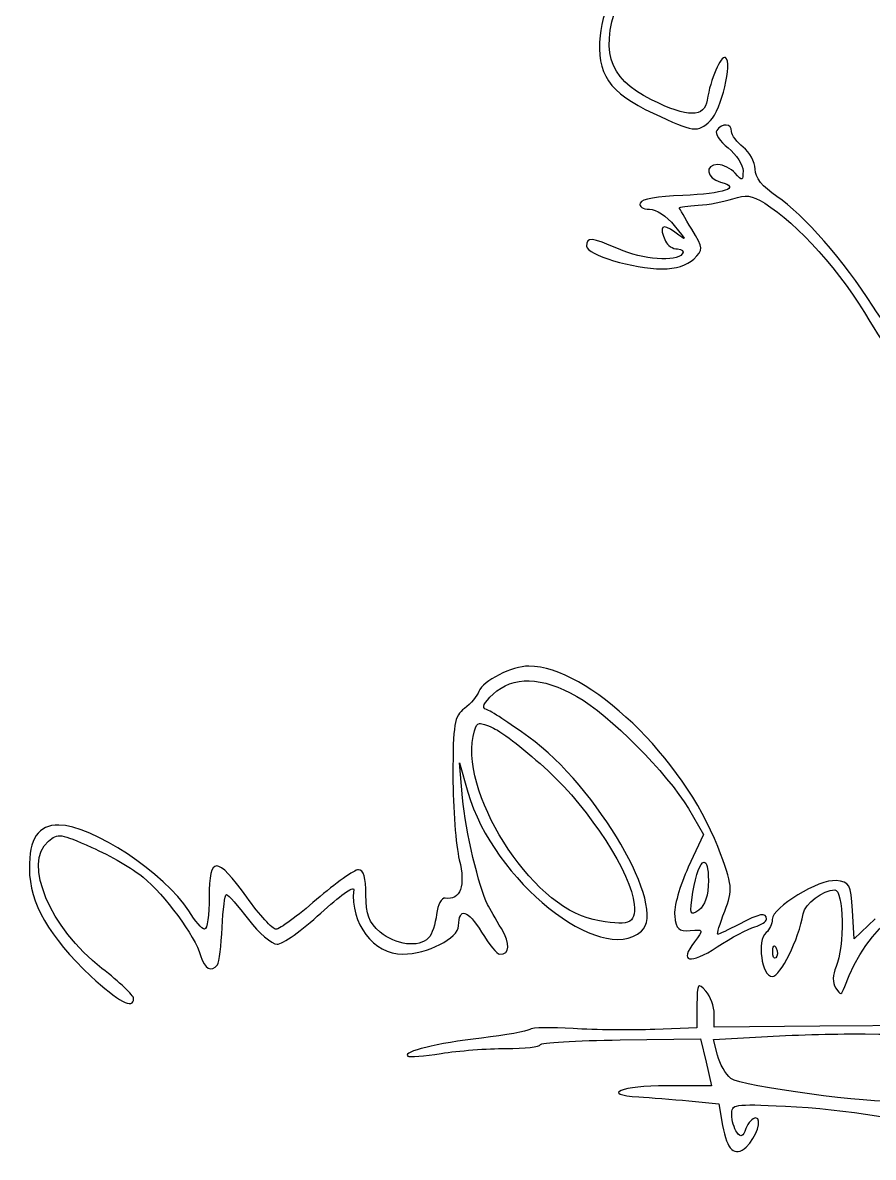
# Model space of a CAD drawing. Extents: x 26 to 243, y 4 to 296.
# Drawn here: x 25.7 to 66.2, y 50.8 to 104.9 of the extents above; entities that cross this region are included whole.
import ezdxf

# ---------------------------------------------------------------- set-up
doc = ezdxf.new("R2010")
doc.units = 0
doc.layers.add('Layer_1', color=7, linetype='CONTINUOUS')

msp = doc.modelspace()

# ---------------------------------------------------------------- linework, layer by layer
at = {"layer": 'Layer_1', "color": 7}
for points in [[(49.772536, 74.215074), (49.772536, 74.215074)], [(47.415537, 71.475534), (47.415537, 71.475534)], [(46.60911, 67.948307), (46.461384, 69.603608), (46.86322, 68.209582)], [(57.364424, 67.429063), (58.092577, 66.200953), (57.360013, 64.634953)], [(58.1025, 64.876386), (58.1025, 64.876386)], [(66.260486, 62.182594), (65.257827, 61.233402), (65.175694, 62.581123)], [(61.461055, 60.891097), (61.461055, 60.891097)], [(69.458086, 59.561565), (70.547286, 60.047188), (69.601402, 58.572687), (68.655517, 57.098186), (63.625676, 57.062358), (58.595839, 57.026527), (58.595839, 57.653811)], [(57.775077, 58.094783), (57.766258, 56.991249), (55.761489, 56.912427)], [(54.119419, 56.413577), (57.936584, 56.46594), (58.204475, 55.347525), (58.472366, 54.229109), (56.325934, 54.231316)], [(58.750177, 55.688176), (58.563315, 56.43342), (61.136939, 56.578942)], [(57.391433, 53.509776), (58.814118, 53.377481), (58.997122, 52.332929)]]:
    msp.add_lwpolyline(points, dxfattribs=at)
for points in [[(54.591811, 108.114261), (54.295754, 108.104157), (53.283048, 105.462368), (53.161407, 104.248037)], [(55.611559, 101.181627), (53.475475, 102.236515), (53.096149, 103.585212), (54.178951, 106.277062)], [(53.161407, 104.248037), (52.978104, 102.417984), (53.577798, 101.539581), (55.692034, 100.542769)], [(59.130517, 103.193011), (58.902227, 103.313692), (58.405316, 102.154368), (58.265108, 101.173911)], [(58.425512, 100.197707), (58.932552, 100.676904), (59.481093, 103.007695), (59.130517, 103.193011)], [(58.265108, 101.173911), (58.144204, 100.328252), (57.334808, 100.330626), (55.611559, 101.181627)], [(55.692034, 100.542769), (57.626414, 99.630748), (57.80197, 99.608396), (58.425512, 100.197707)], [(59.424866, 99.673502), (59.424866, 100.057731), (58.978001, 100.093082), (58.715453, 99.729727)], [(58.715453, 99.729727), (58.611454, 99.585802), (58.853189, 99.209543), (59.252335, 98.892983)], [(59.977734, 98.927707), (59.673611, 99.16312), (59.424866, 99.498564), (59.424866, 99.673502)], [(59.252335, 98.892983), (59.651482, 98.57642), (59.973712, 98.081786), (59.968915, 97.79441)], [(60.543832, 97.885912), (60.536805, 98.223428), (60.281857, 98.692297), (59.977734, 98.927707)], [(58.772227, 98.099783), (58.115832, 98.099783), (58.21538, 97.450573), (58.900108, 97.26469)], [(59.592986, 97.68582), (59.390971, 97.913429), (59.021568, 98.099783), (58.772227, 98.099783)], [(61.580669, 96.576774), (60.884257, 97.049496), (60.552581, 97.468571), (60.543832, 97.885912)], [(58.900108, 97.26469), (59.901404, 96.992879), (59.086919, 96.708109), (57.097083, 96.634102)], [(59.968915, 97.79441), (59.960758, 97.30968), (59.933713, 97.301901), (59.592986, 97.68582)], [(55.069161, 96.266993), (55.003093, 96.095991), (55.190015, 95.97154), (55.512341, 95.97154)], [(57.097083, 96.634102), (55.875118, 96.588655), (55.142088, 96.455779), (55.069161, 96.266993)], [(57.835159, 96.160056), (58.329387, 96.189102), (59.07009, 96.329022), (59.481091, 96.47094)], [(59.481091, 96.47094), (60.099806, 96.684588), (60.361559, 96.647682), (61.001893, 96.256519)], [(61.001893, 96.256519), (62.552027, 95.309638), (64.651633, 92.950416), (66.011888, 90.626956)], [(66.14418, 91.362831), (64.774922, 93.522698), (62.864215, 95.705503), (61.580669, 96.576774)], [(55.512341, 95.97154), (55.828627, 95.97154), (56.339348, 95.639407), (56.693593, 95.203147)], [(56.93668, 96.046506), (56.93668, 96.079868), (57.34096, 96.131015), (57.835159, 96.160056)], [(57.523174, 95.024001), (57.200679, 95.553182), (56.93668, 96.013145), (56.93668, 96.046506)], [(56.712335, 94.885094), (56.112133, 95.331821), (55.952218, 95.173435), (56.275221, 94.453495)], [(56.693593, 95.203147), (57.316881, 94.435653), (57.316745, 94.435226), (56.712335, 94.885094)], [(54.033428, 94.07977), (52.746918, 94.640763), (52.513176, 94.662483), (52.513176, 94.220331)], [(57.618534, 93.598009), (58.089845, 94.043454), (58.086066, 94.100322), (57.523174, 95.024001)], [(52.513176, 94.220331), (52.513176, 93.807719), (54.746152, 93.133886), (56.113714, 93.133886)], [(57.075036, 93.843299), (56.792024, 93.451623), (55.188, 93.576314), (54.033428, 94.07977)], [(56.275221, 94.453495), (56.367536, 94.247763), (56.623816, 94.07977), (56.844627, 94.07977)], [(56.844627, 94.07977), (57.065325, 94.07977), (57.169042, 93.973361), (57.075036, 93.843299)], [(56.113714, 93.133886), (56.769881, 93.133886), (57.30078, 93.297699), (57.618534, 93.598009)], [(68.950967, 88.44635), (68.718218, 88.203952), (67.043283, 89.944605), (66.14418, 91.362831)], [(66.011888, 90.626956), (66.966646, 88.996124), (68.149002, 87.695043), (68.67591, 87.695043)], [(49.772536, 74.215074), (48.961345, 74.215074), (47.577155, 73.516167), (47.390183, 73.012322)], [(58.759547, 65.61887), (57.16158, 69.815647), (52.562667, 74.215074), (49.772536, 74.215074)], [(48.068176, 72.881684), (49.01077, 73.758684), (50.376763, 73.721922), (52.049604, 72.774197)], [(47.390183, 73.012322), (47.310455, 72.797491), (46.999765, 72.431686), (46.699509, 72.199279)], [(47.743511, 72.152427), (47.506783, 72.224696), (47.609029, 72.454507), (48.068176, 72.881684)], [(52.049604, 72.774197), (53.605072, 71.892992), (56.360955, 69.121352), (57.364424, 67.429063)], [(46.699509, 72.199279), (46.214707, 71.824039), (46.153256, 71.46444), (46.153256, 68.987347)], [(49.763714, 70.835573), (48.8426, 71.501809), (47.933587, 72.094402), (47.743511, 72.152427)], [(47.177966, 71.136537), (47.243131, 71.349691), (47.293485, 71.458494), (47.415537, 71.475534)], [(47.415537, 71.475534), (47.537593, 71.49258), (47.731296, 71.417862), (48.081957, 71.262764)], [(52.832881, 62.149523), (49.850867, 62.766097), (46.329719, 68.362251), (47.177966, 71.136537)], [(48.081957, 71.262764), (48.501255, 71.077313), (49.672621, 70.15991), (50.685347, 69.224372)], [(55.12704, 61.586733), (56.396447, 62.672453), (53.034528, 68.46978), (49.763714, 70.835573)], [(50.685347, 69.224372), (52.675494, 67.38586), (54.643508, 64.331796), (54.783632, 62.864449)], [(46.153256, 68.987347), (46.153256, 67.453156), (46.289403, 65.65653), (46.455322, 64.994896)], [(46.86322, 68.209582), (48.076945, 63.998584), (53.172397, 59.914927), (55.12704, 61.586733)], [(47.805797, 62.864999), (47.395251, 63.635237), (46.749487, 66.378073), (46.60911, 67.948307)], [(27.381619, 66.64744), (26.400558, 66.64744), (25.969128, 66.005514), (25.980981, 64.56164)], [(33.567356, 62.559076), (32.462879, 64.332018), (28.959579, 66.64744), (27.381619, 66.64744)], [(26.886628, 65.877391), (27.343969, 66.26856), (27.446371, 66.254341), (28.949825, 65.582492)], [(29.438202, 59.82119), (26.954988, 61.762323), (25.662376, 64.830293), (26.886628, 65.877391)], [(28.949825, 65.582492), (29.819944, 65.193657), (30.923038, 64.555863), (31.40053, 64.165315)], [(59.093035, 62.540887), (59.498193, 63.593528), (59.484717, 63.714341), (58.759547, 65.61887)], [(36.333907, 63.210061), (34.903153, 65.195229), (34.541356, 65.197351), (34.541353, 63.21888)], [(46.455322, 64.994896), (46.766133, 63.755328), (46.505763, 63.049987), (45.781186, 63.167064)], [(57.584357, 63.445982), (57.727297, 64.344388), (57.942209, 64.853114), (58.1025, 64.876386)], [(58.1025, 64.876386), (58.227172, 64.894476), (58.318575, 64.61907), (58.318575, 64.004914)], [(25.980981, 64.56164), (25.994302, 62.93245), (26.910668, 61.334045), (28.911793, 59.45022)], [(41.652032, 64.519197), (41.457186, 64.519197), (40.558966, 63.880748), (39.65608, 63.10037)], [(42.006464, 63.326368), (42.006464, 64.13877), (41.893247, 64.519197), (41.652032, 64.519197)], [(57.360013, 64.634953), (56.949521, 63.75738), (56.665106, 62.73785), (56.712886, 62.315989)], [(31.40053, 64.165315), (32.423698, 63.328445), (33.867494, 61.362121), (34.135658, 60.440205)], [(39.85562, 62.449935), (40.738891, 63.262828), (41.445251, 63.768404), (41.424931, 63.573312)], [(58.318575, 64.004914), (58.318575, 63.28251), (58.165596, 62.814256), (57.858313, 62.597661)], [(64.39848, 63.998299), (63.581023, 64.079983), (61.360733, 62.730201), (61.360733, 62.151728)], [(65.175694, 62.581123), (65.09972, 63.822212), (65.037967, 63.934401), (64.39848, 63.998299)], [(34.541353, 63.21888), (34.541353, 62.373472), (34.444971, 61.68154), (34.327482, 61.68154)], [(35.157613, 61.768634), (35.19862, 62.630094), (35.294353, 63.333855), (35.370381, 63.331879)], [(35.370381, 63.331879), (35.446411, 63.329904), (35.914039, 62.79805), (36.409424, 62.150074)], [(41.424931, 63.573312), (41.255625, 61.950805), (42.363432, 60.499184), (43.770903, 60.499184)], [(42.685008, 61.552556), (42.143818, 62.01544), (42.006464, 62.374884), (42.006464, 63.326368)], [(57.858313, 62.597661), (57.436024, 62.29999), (57.413189, 62.370281), (57.584357, 63.445982)], [(62.834131, 62.4119), (62.921281, 62.900384), (63.770276, 63.554448), (64.332886, 63.566697)], [(64.332886, 63.566697), (64.761976, 63.576038), (64.812263, 60.832675), (64.400134, 59.905524)], [(64.81079, 58.962947), (65.841804, 61.834055), (68.245457, 63.691318), (70.346093, 63.240377)], [(37.725175, 61.68154), (37.566058, 61.68154), (36.939866, 62.369279), (36.333907, 63.210061)], [(39.65608, 63.10037), (38.753195, 62.319994), (37.884289, 61.68154), (37.725175, 61.68154)], [(45.781186, 63.167064), (45.602483, 63.195941), (45.421894, 62.855071), (45.37053, 62.392057)], [(46.423351, 61.844701), (46.435148, 62.742069), (46.843902, 62.630718), (47.516409, 61.546494)], [(48.457886, 61.719575), (48.203406, 62.153791), (47.910078, 62.669385), (47.805797, 62.864999)], [(54.783632, 62.864449), (54.872447, 61.933979), (54.512921, 61.802156), (52.832881, 62.149523)], [(34.327482, 61.68154), (34.209993, 61.68154), (33.868064, 62.076394), (33.567356, 62.559076)], [(36.409424, 62.150074), (36.90543, 61.501301), (37.521583, 60.972126), (37.780296, 60.972126)], [(37.780296, 60.972126), (38.038699, 60.972126), (38.972349, 61.637045), (39.85562, 62.449935)], [(45.37053, 62.392057), (45.320097, 61.93736), (45.149536, 61.431782), (44.991294, 61.26868)], [(56.712886, 62.315989), (56.784824, 61.680846), (56.900564, 61.572946), (57.453719, 61.624765)], [(58.764509, 61.445069), (58.712975, 61.445069), (58.861048, 61.93821), (59.093035, 62.540887)], [(61.083472, 62.17047), (61.083472, 62.50065), (60.765696, 62.43934), (59.763863, 61.91691)], [(60.52509, 61.7984), (60.832261, 61.881788), (61.083472, 62.049171), (61.083472, 62.17047)], [(61.360733, 62.151728), (61.360733, 61.945449), (61.227727, 61.663379), (61.065283, 61.524444)], [(61.360733, 59.435889), (61.742918, 59.435889), (62.618854, 61.205552), (62.834131, 62.4119)], [(34.93437, 59.995925), (35.016384, 60.109438), (35.116635, 60.90717), (35.157613, 61.768634)], [(43.770903, 60.499184), (44.924994, 60.499184), (46.415731, 61.255221), (46.423351, 61.844701)], [(48.38733, 60.499184), (48.871116, 60.499184), (48.898237, 60.968223), (48.457886, 61.719575)], [(57.453719, 61.624765), (58.094251, 61.684763), (58.099108, 61.671995), (57.649951, 61.085676)], [(58.738603, 60.844796), (59.414187, 61.285859), (60.217919, 61.715014), (60.52509, 61.7984)], [(59.763863, 61.91691), (59.265967, 61.657271), (58.816014, 61.445069), (58.764509, 61.445069)], [(44.991294, 61.26868), (44.526982, 60.790189), (43.416584, 60.926852), (42.685008, 61.552556)], [(47.516409, 61.546494), (47.873674, 60.970461), (48.265382, 60.499184), (48.38733, 60.499184)], [(57.649951, 61.085676), (56.897518, 60.103497), (57.424746, 59.987018), (58.738603, 60.844796)], [(61.065283, 61.524444), (60.616124, 61.140269), (60.857249, 59.435889), (61.360733, 59.435889)], [(61.527202, 60.327203), (61.435338, 60.248627), (61.370094, 60.388251), (61.38223, 60.637538)], [(61.38223, 60.637538), (61.390527, 60.809713), (61.419145, 60.896525), (61.461055, 60.891097)], [(61.461055, 60.891097), (61.486201, 60.887852), (61.516144, 60.851598), (61.549249, 60.780856)], [(61.549249, 60.780856), (61.629231, 60.610148), (61.619085, 60.405782), (61.527202, 60.327203)], [(34.135658, 60.440205), (34.324775, 59.790078), (34.653389, 59.607082), (34.93437, 59.995925)], [(28.911793, 59.45022), (30.200645, 58.23691), (30.94688, 57.847396), (30.94688, 58.388029)], [(30.94688, 58.388029), (30.94688, 58.52767), (30.267851, 59.172658), (29.438202, 59.82119)], [(64.400134, 59.905524), (64.224676, 59.510884), (64.21827, 59.134569), (64.381944, 58.885226)], [(58.189591, 58.739703), (57.813756, 59.164699), (57.783262, 59.116766), (57.775077, 58.094783)], [(64.381944, 58.885226), (64.615681, 58.52916), (64.65774, 58.536743), (64.81079, 58.962947)], [(58.595839, 57.653811), (58.595836, 57.998689), (58.412857, 58.487219), (58.189591, 58.739703)], [(49.807261, 56.914081), (49.698859, 56.824645), (48.663614, 56.640453), (47.50704, 56.504526)], [(51.880381, 56.955421), (50.848268, 57.02213), (49.915634, 57.003515), (49.807261, 56.914081)], [(55.761489, 56.912427), (54.659016, 56.869222), (52.912495, 56.888721), (51.880381, 56.955421)], [(65.784236, 56.697453), (69.47003, 56.650373), (69.759971, 56.678121), (69.409028, 57.039758)], [(47.50704, 56.504526), (45.392885, 56.256083), (43.751762, 55.853738), (43.996901, 55.644081)], [(50.301703, 56.183718), (50.301982, 56.281266), (52.020052, 56.384703), (54.119419, 56.413577)], [(61.136939, 56.578942), (62.552368, 56.658868), (64.64372, 56.712129), (65.784236, 56.697453)], [(43.996901, 55.644081), (44.069404, 55.582077), (44.788054, 55.637954), (45.59377, 55.768654)], [(45.59377, 55.768654), (46.399458, 55.899331), (47.788373, 56.006229), (48.680026, 56.006229)], [(48.680026, 56.006229), (49.571679, 56.006229), (50.3017, 56.086171), (50.301703, 56.183718)], [(59.387935, 54.580786), (59.139551, 54.779807), (58.852737, 55.278174), (58.750177, 55.688176)], [(67.305039, 53.51308), (66.267082, 53.339152), (59.85902, 54.203345), (59.387935, 54.580786)], [(56.325934, 54.231316), (54.187875, 54.233292), (53.141914, 53.814367), (55.001363, 53.701046)], [(55.001363, 53.701046), (55.533606, 53.668602), (56.609028, 53.582538), (57.391433, 53.509776)], [(59.429275, 52.858237), (59.425154, 53.360844), (59.49477, 53.37189), (61.982505, 53.25897)], [(61.982505, 53.25897), (64.806813, 53.130754), (68.244514, 52.572442), (69.49998, 52.038029)], [(59.675669, 52.014328), (59.542545, 52.194073), (59.432097, 52.574037), (59.429275, 52.858237)], [(60.568086, 52.69618), (60.415997, 52.69618), (60.20744, 52.469112), (60.104514, 52.191818)], [(60.113333, 51.308219), (60.602142, 51.749392), (60.9122, 52.69618), (60.568086, 52.69618)], [(58.997122, 52.332929), (59.201507, 51.167261), (59.576208, 50.823441), (60.113333, 51.308219)], [(60.104514, 52.191818), (59.957533, 51.795741), (59.865802, 51.757559), (59.675669, 52.014328)]]:
    msp.add_open_spline(points, degree=3, dxfattribs=at)

doc.saveas('drawing.dxf')
